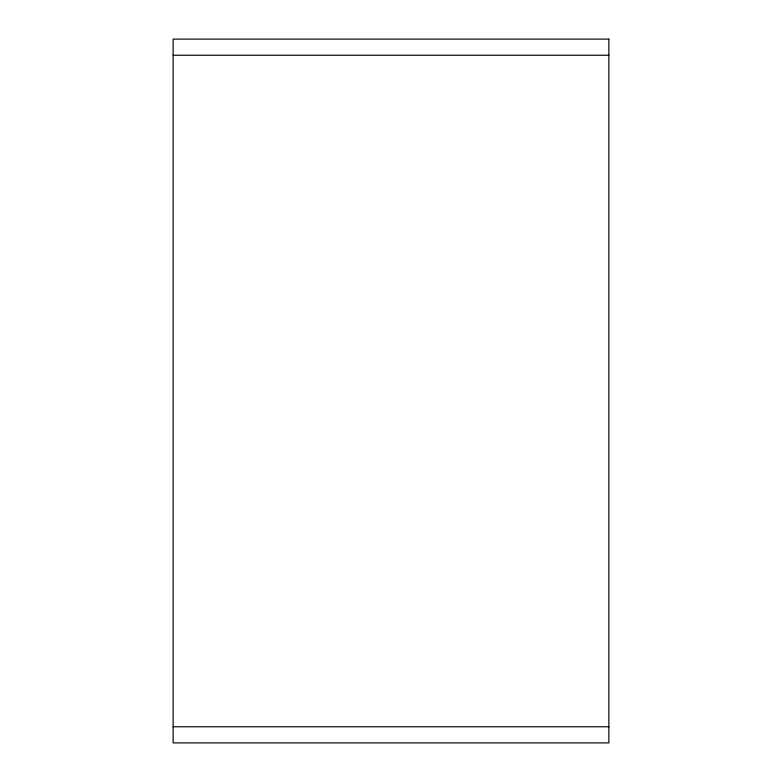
<?xml version="1.0" encoding="UTF-8"?>
<svg xmlns="http://www.w3.org/2000/svg" width="782" height="782" viewBox="0 0 782 782"><rect width="100%" height="100%" fill="white"/><g stroke="black" fill="none" stroke-linecap="round" stroke-linejoin="round"><path stroke-width="1.17" d="M173.125 55.239L608.875 55.239M173.125 726.761L608.875 726.761M608.875 39.1L173.125 39.1L173.125 742.9L608.875 742.9L608.875 39.1"/></g></svg>
